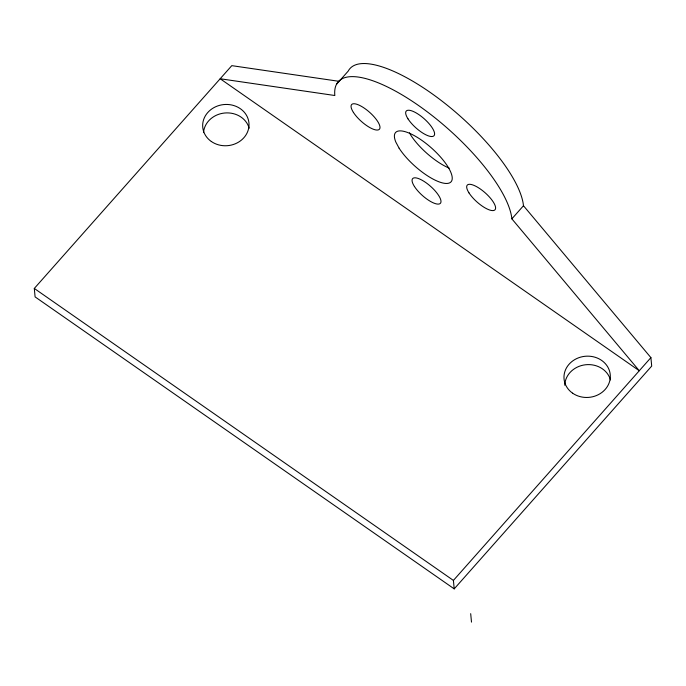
<?xml version="1.0" encoding="UTF-8"?>
<svg xmlns="http://www.w3.org/2000/svg" width="686" height="686" viewBox="0 0 686 686"><rect width="100%" height="100%" fill="white"/><g stroke="black" fill="none" stroke-linecap="round" stroke-linejoin="round"><path stroke-width="1.03" d="M336.577 84.224L348.196 71.121A113.679 37.627 41.6 0 1 441.664 100.833A113.679 37.627 41.6 0 1 523.478 205.74L650.903 357.629L651.7 366.075L454.209 588.871L35.097 296.892L34.3 288.446L231.791 65.65L339.081 81.325M511.859 218.851A113.679 37.627 41.6 0 0 418.451 105.447A113.679 37.627 41.6 0 0 334.828 95.508L220.18 78.753L639.283 370.74L511.859 218.851L523.478 205.74M454.209 588.871L453.412 580.425L650.903 357.629M34.3 288.446L453.412 580.425M409.499 132.801L410.725 135.082A37.121 12.288 41.6 0 0 449.184 168.13M470.69 613.67L471.496 622.116M203.519 132.63A23.195 20.631 -5.4 0 1 224.648 113.01A23.195 20.631 -5.4 0 1 249.164 128.213M564.775 385.249A23.195 20.631 -5.4 0 1 585.441 364.772A23.195 20.631 -5.4 0 1 610.463 379.924M399.106 148.185L395.839 142.096A37.121 12.288 41.6 0 1 426.786 144.043A37.121 12.288 41.6 0 1 447.932 183.359A37.121 12.288 41.6 0 1 399.106 148.185M353.419 112.41A18.556 6.14 41.6 0 0 378.449 129.851A18.556 6.14 41.6 0 0 364.738 108.457A18.556 6.14 41.6 0 0 353.419 112.41M414.421 186.463A18.556 6.14 41.6 0 0 439.452 203.905A18.556 6.14 41.6 0 0 425.74 182.519A18.556 6.14 41.6 0 0 414.421 186.463M469.035 192.955A18.556 6.14 41.6 0 0 494.066 210.396A18.556 6.14 41.6 0 0 480.354 189.01A18.556 6.14 41.6 0 0 469.035 192.955M408.033 118.901A18.556 6.14 41.6 0 0 433.063 136.334A18.556 6.14 41.6 0 0 419.352 114.948A18.556 6.14 41.6 0 0 408.033 118.901M572.621 393.189A23.195 20.631 -5.4 0 0 610.051 379.521A23.195 20.631 -5.4 0 0 578.761 357.723A23.195 20.631 -5.4 0 0 572.621 393.189M211.322 141.488A23.195 20.631 -5.4 0 0 248.752 127.81A23.195 20.631 -5.4 0 0 217.462 106.013A23.195 20.631 -5.4 0 0 211.322 141.488"/></g></svg>
